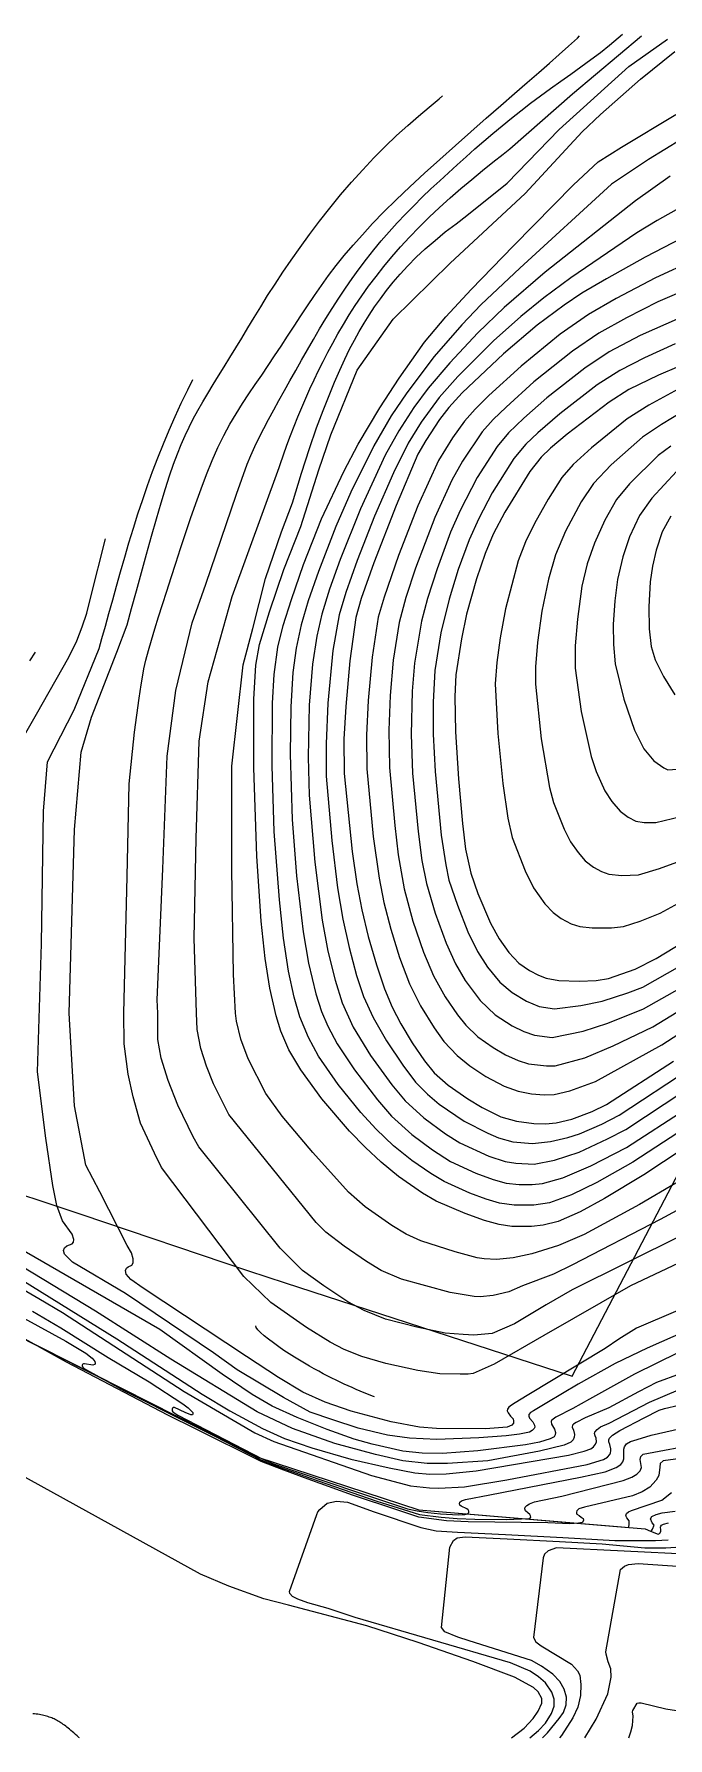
# Model space of a CAD drawing. Header units: metres. Extents: x -2219 to 517, y -3078 to 398.
# Drawn here: x 128.2 to 193.8, y -37.4 to 138.9 of the extents above; entities that cross this region are included whole.
import ezdxf

# ---------------------------------------------------------------- set-up
doc = ezdxf.new("R2010")
doc.units = ezdxf.units.M
for name, color, linetype in [('TERRAIN_BOUNDARY', 6, 'Continuous'), ('TERRAIN_CONTOUR_1M', 3, 'Continuous'), ('TERRAIN_CONTOUR_5M_SUPPLEMENT', 4, 'Continuous')]:
    doc.layers.add(name, color=color, linetype=linetype)

msp = doc.modelspace()

# ---------------------------------------------------------------- linework, layer by layer
at = {"layer": 'TERRAIN_BOUNDARY'}
msp.add_polyline3d([(112.28, 23.67, 0), (133.05, 16.78, 0), (150.42, 10.9, 0), (154.21, 9.67, 0), (169.69, 4.63, 0), (183.91, 0, 0), (205.66, 41.58, 0), (211.33, 46.09, 0), (216.72, 50.53, 0), (219.61, 54.87, 0), (235.8, 70.55, 0), (247.35, 83.84, 0), (258.74, 92.44, 0), (265.2, 98.58, 0), (270.78, 103.89, 0), (276.31, 106.03, 0), (305.81, 119.78, 0), (317.61, 124.87, 0), (410.39, 128.64, 0)], dxfattribs=at)
at = {"layer": 'TERRAIN_CONTOUR_1M'}
for points in [[(198.63, 13.45, 46), (189.94, 9.35, 46), (180.96, 4.21, 46), (175.82, 1.26, 46), (173.66, 0.29, 46), (173.13, 0.23, 46), (172.29, 0.22, 46), (170.21, 0.26, 46), (167.91, 0.61, 46), (164.62, 1.31, 46), (162.14, 2.05, 46), (160.3, 2.78, 46), (158.86, 3.54, 46), (156.42, 5.05, 46), (152.73, 7.64, 46), (149.91, 10.34, 46), (141.42, 21.59, 46), (140.67, 23.1, 46), (139.25, 26.19, 46), (138.49, 28.93, 46), (137.96, 31.25, 46), (137.54, 34.4, 46), (137.5, 37.57, 46), (137.85, 51.71, 46), (138.08, 61.32, 46), (138.61, 66.66, 46), (139.11, 70.18, 46), (139.32, 71.56, 46), (139.44, 72.35, 46), (139.59, 73.2, 46), (139.8, 74.12, 46), (140.06, 75.12, 46), (140.36, 76.2, 46), (140.71, 77.36, 46), (141.09, 78.59, 46), (141.51, 79.89, 46), (141.95, 81.25, 46), (142.42, 82.66, 46), (142.9, 84.14, 46), (143.39, 85.66, 46), (143.9, 87.21, 46), (144.42, 88.77, 46), (144.96, 90.33, 46), (145.5, 91.86, 46), (146.07, 93.34, 46), (146.65, 94.77, 46), (147.25, 96.11, 46), (147.86, 97.36, 46), (148.49, 98.53, 46), (149.14, 99.62, 46), (149.79, 100.67, 46), (150.45, 101.67, 46), (151.11, 102.65, 46), (151.78, 103.62, 46), (152.45, 104.6, 46), (153.11, 105.6, 46), (153.78, 106.62, 46), (154.45, 107.65, 46), (155.12, 108.7, 46), (155.81, 109.74, 46), (156.51, 110.79, 46), (157.22, 111.84, 46), (157.95, 112.88, 46), (158.7, 113.91, 46), (159.48, 114.95, 46), (160.32, 115.99, 46), (161.22, 117.05, 46), (162.19, 118.15, 46), (163.25, 119.3, 46), (164.42, 120.5, 46), (165.7, 121.77, 46), (167.11, 123.12, 46), (168.62, 124.52, 46), (170.2, 125.95, 46), (171.81, 127.39, 46), (173.42, 128.81, 46), (175, 130.2, 46), (176.52, 131.52, 46), (177.94, 132.76, 46), (179.25, 133.89, 46), (180.44, 134.93, 46), (181.54, 135.89, 46), (182.56, 136.79, 46), (183.52, 137.66, 46), (184.43, 138.5, 46), (184.66, 138.72, 46)], [(195.21, 14.58, 47), (183.91, 8.93, 47), (181.22, 7.39, 47), (177.94, 5.42, 47), (175.61, 4.44, 47), (173.73, 4.24, 47), (172.6, 4.32, 47), (170.74, 4.46, 47), (167.82, 5.08, 47), (164.58, 5.91, 47), (162.36, 6.8, 47), (160.7, 7.71, 47), (158.19, 9.35, 47), (155.98, 10.94, 47), (153.7, 13.26, 47), (145.26, 23.75, 47), (144.67, 24.79, 47), (143.1, 28.06, 47), (142.1, 30.6, 47), (141.38, 32.91, 47), (141.04, 34.85, 47), (141.02, 36.29, 47), (141.04, 37.57, 47), (140.97, 38.95, 47), (141.56, 52.52, 47), (141.99, 64.19, 47), (142.9, 70.99, 47), (144.59, 77.97, 47), (145.98, 81.97, 47), (149.15, 91.29, 47), (150.26, 94.4, 47), (150.64, 95.31, 47), (151.05, 96.23, 47), (151.5, 97.15, 47), (151.98, 98.09, 47), (152.49, 99.04, 47), (153.02, 100.01, 47), (153.56, 101, 47), (154.13, 102.01, 47), (154.7, 103.04, 47), (155.29, 104.09, 47), (155.89, 105.15, 47), (156.5, 106.23, 47), (157.12, 107.31, 47), (157.76, 108.39, 47), (158.4, 109.46, 47), (159.07, 110.52, 47), (159.74, 111.57, 47), (160.43, 112.61, 47), (161.14, 113.62, 47), (161.86, 114.63, 47), (162.61, 115.61, 47), (163.37, 116.58, 47), (164.15, 117.53, 47), (164.96, 118.46, 47), (165.79, 119.37, 47), (166.64, 120.27, 47), (167.5, 121.15, 47), (168.39, 122.02, 47), (169.28, 122.88, 47), (170.19, 123.72, 47), (171.09, 124.56, 47), (172.01, 125.39, 47), (172.92, 126.21, 47), (173.84, 127.02, 47), (174.76, 127.83, 47), (175.69, 128.63, 47), (176.64, 129.42, 47), (177.6, 130.21, 47), (178.58, 130.98, 47), (179.58, 131.75, 47), (180.61, 132.52, 47), (181.66, 133.28, 47), (182.71, 134.03, 47), (183.76, 134.78, 47), (184.8, 135.53, 47), (185.82, 136.28, 47), (186.81, 137.02, 47), (187.76, 137.78, 47), (188.66, 138.53, 47), (189.09, 138.91, 47)], [(196.91, 18.34, 48), (193.01, 16.22, 48), (183.94, 11.54, 48), (181.96, 10.58, 48), (178.76, 9.35, 48), (177.33, 8.74, 48), (175.73, 8.37, 48), (174.37, 8.23, 48), (173.75, 8.26, 48), (171.26, 8.66, 48), (166.25, 10.03, 48), (164.14, 10.96, 48), (162.63, 11.87, 48), (160.29, 13.45, 48), (158.42, 14.92, 48), (157.42, 15.9, 48), (148.39, 27.1, 48), (146.8, 30.28, 48), (146.08, 32.1, 48), (145.49, 33.91, 48), (145.1, 35.89, 48), (145.02, 37.57, 48), (144.78, 45.34, 48), (145, 55.67, 48), (145.31, 65.74, 48), (146.24, 71.88, 48), (148.73, 80.7, 48), (153.57, 94.04, 48), (153.68, 94.38, 48), (154.02, 95.38, 48), (154.37, 96.38, 48), (154.74, 97.36, 48), (155.12, 98.34, 48), (155.51, 99.3, 48), (155.92, 100.27, 48), (156.34, 101.22, 48), (156.77, 102.18, 48), (157.21, 103.13, 48), (157.66, 104.08, 48), (158.13, 105.03, 48), (158.61, 105.99, 48), (159.12, 106.94, 48), (159.65, 107.9, 48), (160.22, 108.87, 48), (160.82, 109.84, 48), (161.45, 110.82, 48), (162.12, 111.82, 48), (162.84, 112.82, 48), (163.6, 113.83, 48), (164.4, 114.85, 48), (165.25, 115.86, 48), (166.14, 116.89, 48), (167.08, 117.91, 48), (168.07, 118.93, 48), (169.1, 119.95, 48), (170.17, 120.96, 48), (171.27, 121.95, 48), (172.38, 122.92, 48), (173.5, 123.87, 48), (174.61, 124.79, 48), (175.7, 125.66, 48), (176.75, 126.49, 48), (177.44, 127.02, 48), (183.94, 132.72, 48), (191.07, 138.72, 48)], [(194.62, 19.98, 49), (190.85, 17.79, 49), (185.12, 14.67, 49), (182.49, 13.52, 49), (179.71, 12.66, 49), (177.78, 12.26, 49), (176.06, 12.09, 49), (174.78, 12.16, 49), (174.05, 12.27, 49), (171.79, 12.86, 49), (168.25, 14.01, 49), (166.72, 14.72, 49), (165.24, 15.6, 49), (162.48, 17.54, 49), (160.77, 19.04, 49), (157.05, 23.17, 49), (153.9, 26.93, 49), (152.19, 29.27, 49), (150.36, 32.84, 49), (149.6, 34.9, 49), (149.17, 36.74, 49), (149.06, 37.57, 49), (148.85, 41.58, 49), (148.69, 52.42, 49), (148.69, 63.16, 49), (149.85, 73.62, 49), (150.84, 77.38, 49), (152.17, 82.56, 49), (153.83, 87.41, 49), (154.95, 90.41, 49), (155.88, 93.47, 49), (156.72, 96.03, 49), (157.46, 98.16, 49), (158.13, 99.96, 49), (158.75, 101.51, 49), (159.32, 102.89, 49), (159.86, 104.13, 49), (160.37, 105.26, 49), (160.87, 106.29, 49), (161.37, 107.23, 49), (161.86, 108.13, 49), (162.37, 108.98, 49), (162.9, 109.83, 49), (163.46, 110.67, 49), (164.05, 111.51, 49), (164.69, 112.36, 49), (165.37, 113.22, 49), (166.11, 114.08, 49), (166.9, 114.94, 49), (167.76, 115.81, 49), (168.7, 116.68, 49), (169.71, 117.56, 49), (170.77, 118.43, 49), (171.88, 119.29, 49), (173.01, 120.13, 49), (177.17, 123.5, 49), (182.55, 129.03, 49), (189.77, 135.55, 49), (193.74, 138.38, 49)], [(203.63, 10.57, 44), (190.56, 4.98, 44), (188.71, 3.84, 44), (187.29, 2.86, 44), (179.24, -2, 44), (177.99, -2.75, 44), (177.6, -2.99, 44), (177.33, -3.2, 44), (177.21, -3.41, 44), (177.18, -3.58, 44), (177.27, -3.79, 44), (177.51, -4.12, 44), (177.78, -4.42, 44), (177.84, -4.66, 44), (177.84, -4.84, 44), (177.66, -5.05, 44), (177.18, -5.26, 44), (174.91, -5.46, 44), (169.87, -5.41, 44), (168.1, -5.26, 44), (165.17, -4.73, 44), (161.04, -3.63, 44), (158.35, -2.67, 44), (156.03, -1.64, 44), (153.5, -0.14, 44), (150.21, 2.05, 44), (139.52, 9.11, 44), (138.22, 10, 44), (137.74, 10.55, 44), (137.7, 10.96, 44), (137.78, 11.18, 44), (137.96, 11.33, 44), (138.33, 11.51, 44), (138.48, 11.73, 44), (138.48, 12.14, 44), (138.3, 12.77, 44), (137.85, 13.54, 44), (135.03, 19.09, 44), (133.57, 21.85, 44), (132.41, 27.99, 44), (131.87, 37.57, 44), (132.41, 56.59, 44), (133.1, 64.6, 44), (134.18, 68.21, 44), (136.79, 74.95, 44), (137.85, 77.76, 44), (138.32, 79.47, 44), (138.82, 81.3, 44), (139.34, 83.19, 44), (139.87, 85.09, 44), (140.39, 86.96, 44), (140.9, 88.75, 44), (141.38, 90.4, 44), (141.83, 91.88, 44), (142.25, 93.2, 44), (142.66, 94.39, 44), (143.05, 95.46, 44), (143.44, 96.44, 44), (143.84, 97.36, 44), (144.26, 98.24, 44), (144.7, 99.1, 44), (145.17, 99.97, 44), (145.67, 100.84, 44), (146.19, 101.73, 44), (146.74, 102.63, 44), (147.31, 103.55, 44), (147.89, 104.49, 44), (148.49, 105.45, 44), (149.1, 106.43, 44), (149.72, 107.45, 44), (150.35, 108.5, 44), (151, 109.58, 44), (151.68, 110.69, 44), (152.39, 111.84, 44), (153.15, 113.03, 44), (153.96, 114.26, 44), (154.82, 115.53, 44), (155.75, 116.84, 44), (156.72, 118.18, 44), (157.75, 119.54, 44), (158.82, 120.91, 44), (159.93, 122.26, 44), (161.06, 123.59, 44), (162.22, 124.88, 44), (163.38, 126.11, 44), (164.56, 127.29, 44), (165.73, 128.4, 44), (166.88, 129.44, 44), (168, 130.43, 44), (169.09, 131.35, 44), (170.12, 132.21, 44), (170.49, 132.51, 44)], [(197.2, 26.73, 51), (190.18, 22.15, 51), (186.43, 20.05, 51), (183.83, 18.78, 51), (181.54, 17.96, 51), (179.91, 17.69, 51), (177.88, 17.7, 51), (176.38, 17.93, 51), (174.99, 18.34, 51), (173.32, 18.96, 51), (170.64, 20.15, 51), (169.26, 20.97, 51), (167.29, 22.33, 51), (165.42, 23.84, 51), (163.6, 25.56, 51), (162.03, 27.31, 51), (159.7, 30.2, 51), (157.66, 33.13, 51), (156.6, 35.05, 51), (155.72, 37.2, 51), (155.14, 39.23, 51), (154.54, 41.93, 51), (154.03, 45.34, 51), (153.6, 49.3, 51), (153.07, 56.39, 51), (152.84, 63.18, 51), (152.88, 69.68, 51), (153.06, 72.62, 51), (153.45, 75.45, 51), (154, 77.7, 51), (154.84, 80.39, 51), (156.09, 84.01, 51), (157.97, 88.74, 51), (160.26, 93.63, 51), (161.77, 96.47, 51), (163.98, 100.23, 51), (165.99, 103.31, 51), (168.61, 107.02, 51), (170.81, 109.66, 51), (173.43, 112.49, 51), (177.81, 116.99, 51), (184.03, 123.32, 51), (186.57, 125.68, 51), (188.99, 127.2, 51), (194.61, 130.58, 51)], [(198.54, 130.07, 52), (191.79, 125.93, 52), (187.95, 123.39, 52), (178.48, 114.7, 52), (174.48, 110.91, 52), (172.47, 108.83, 52), (169.6, 105.54, 52), (166.78, 101.79, 52), (165.18, 99.39, 52), (163.38, 96.31, 52), (161, 91.49, 52), (159.43, 87.95, 52), (157.64, 83.3, 52), (156.59, 80.24, 52), (155.86, 77.78, 52), (155.34, 75.34, 52), (155.01, 72.85, 52), (154.79, 69.27, 52), (154.71, 64.39, 52), (154.91, 57.61, 52), (155.39, 51.78, 52), (156.07, 46, 52), (156.63, 42.74, 52), (157.39, 39.57, 52), (157.96, 37.76, 52), (158.6, 36.23, 52), (159.57, 34.4, 52), (161.36, 31.71, 52), (163.74, 28.6, 52), (165.21, 26.92, 52), (167.29, 25.02, 52), (169.44, 23.43, 52), (171.32, 22.23, 52), (173.93, 21.03, 52), (175.72, 20.36, 52), (177.05, 19.99, 52), (178.41, 19.84, 52), (179.77, 19.83, 52), (180.81, 19.94, 52), (182.94, 20.54, 52), (185.82, 21.76, 52), (189.5, 23.67, 52), (195.67, 27.66, 52)], [(194.02, 124.21, 53), (190.45, 121.65, 53), (181.1, 114.26, 53), (176.87, 110.62, 53), (174.12, 108.01, 53), (171.23, 104.9, 53), (169.01, 102.27, 53), (167.5, 100.25, 53), (165.96, 97.86, 53), (164.55, 95.34, 53), (161.99, 89.76, 53), (159.9, 84.55, 53), (158.79, 81.46, 53), (157.99, 78.89, 53), (157.47, 76.6, 53), (157.02, 73.69, 53), (156.7, 69.47, 53), (156.57, 64.09, 53), (156.67, 60.14, 53), (157.26, 53.21, 53), (158.03, 47.22, 53), (158.63, 43.99, 53), (159.36, 41, 53), (160.1, 38.65, 53), (161.22, 36.14, 53), (163.02, 33.21, 53), (165.22, 30.17, 53), (166.62, 28.49, 53), (168.53, 26.74, 53), (170.8, 25.09, 53), (172.27, 24.17, 53), (175.26, 22.78, 53), (176.97, 22.24, 53), (178.08, 22.04, 53), (179.96, 21.96, 53), (182.08, 22.35, 53), (184.6, 23.2, 53), (187.56, 24.56, 53), (189.44, 25.54, 53), (199.41, 32.12, 53)], [(198.29, 122.75, 54), (192.69, 119.62, 54), (190.59, 118.34, 54), (183.77, 113.69, 54), (180.97, 111.62, 54), (178.58, 109.68, 54), (175.77, 107.18, 54), (172.08, 103.47, 54), (170.13, 101.29, 54), (168.26, 98.76, 54), (166.92, 96.58, 54), (165.41, 93.52, 54), (163.46, 89.02, 54), (161.66, 84.43, 54), (160.48, 81.11, 54), (159.79, 78.82, 54), (159.13, 75.11, 54), (158.62, 69.68, 54), (158.45, 65.47, 54), (158.46, 62.1, 54), (159.04, 55.45, 54), (159.63, 50.55, 54), (160.17, 47.32, 54), (160.81, 44.37, 54), (161.59, 41.47, 54), (162.32, 39.3, 54), (163.29, 37.12, 54), (164.68, 34.72, 54), (166.39, 32.19, 54), (167.7, 30.45, 54), (168.92, 29.2, 54), (170.15, 28.15, 54), (172.73, 26.4, 54), (175.16, 25.15, 54), (176.28, 24.69, 54), (177.74, 24.27, 54), (179.78, 24.08, 54), (181.66, 24.28, 54), (183.45, 24.71, 54), (184.65, 25.08, 54), (186.96, 26.09, 54), (188.75, 27.03, 54), (196.11, 31.84, 54)], [(200.31, 117.26, 56), (192.51, 113.68, 56), (188.46, 111.55, 56), (185.59, 109.9, 56), (182.65, 107.85, 56), (178.6, 104.56, 56), (175.28, 101.5, 56), (173.86, 100.1, 56), (172.75, 98.86, 56), (171.52, 97.13, 56), (170.08, 94.78, 56), (167.94, 90.1, 56), (165.93, 84.95, 56), (164.43, 80.64, 56), (163.83, 78.55, 56), (163.19, 74.41, 56), (162.8, 69.93, 56), (162.62, 66.36, 56), (162.66, 62.85, 56), (163.32, 55.85, 56), (163.92, 51.56, 56), (164.41, 49.03, 56), (165.12, 46.27, 56), (166.03, 43.35, 56), (167.08, 40.6, 56), (168.21, 38.34, 56), (169.63, 36.06, 56), (170.62, 34.66, 56), (171.98, 33.19, 56), (173.29, 32.11, 56), (174.96, 31.02, 56), (176.86, 30.02, 56), (178.32, 29.49, 56), (179.7, 29.24, 56), (180.98, 29.13, 56), (182.02, 29.17, 56), (183.66, 29.53, 56), (186.32, 30.51, 56), (193.18, 34.31, 56), (200.57, 39.08, 56)], [(197.51, 113.24, 57), (192.76, 111.2, 57), (189.53, 109.56, 57), (186.66, 107.97, 57), (183.93, 106.1, 57), (179.94, 102.91, 57), (177.06, 100.31, 57), (175.73, 99.02, 57), (174.59, 97.73, 57), (172.56, 94.72, 57), (171.46, 92.76, 57), (169.68, 88.88, 57), (167.7, 83.62, 57), (166.7, 80.59, 57), (165.98, 78.01, 57), (165.38, 74.11, 57), (165.07, 70.46, 57), (164.94, 66.87, 57), (165, 63.01, 57), (165.55, 56.99, 57), (165.9, 53.97, 57), (166.52, 50.44, 57), (167.42, 47.09, 57), (168.51, 43.9, 57), (169.54, 41.43, 57), (170.74, 39.28, 57), (172.03, 37.42, 57), (172.88, 36.34, 57), (174.13, 35.14, 57), (175.71, 34.02, 57), (177.01, 33.26, 57), (178.3, 32.67, 57), (179.39, 32.34, 57), (181.25, 32.11, 57), (182.14, 32.12, 57), (185.19, 32.96, 57), (188.14, 34.2, 57), (192.23, 36.18, 57), (197.19, 39.2, 57)], [(195.08, 109.56, 58), (190.93, 107.73, 58), (187.73, 106.04, 58), (185.21, 104.35, 58), (181.28, 101.26, 58), (178.9, 99.17, 58), (177.32, 97.64, 58), (176.12, 96.23, 58), (174.07, 93.03, 58), (172.3, 89.6, 58), (171.29, 87.35, 58), (169.92, 83.57, 58), (168.94, 80.48, 58), (168.3, 78.14, 58), (167.57, 73.81, 58), (167.33, 70.91, 58), (167.23, 66.43, 58), (167.38, 62.41, 58), (167.96, 56.37, 58), (168.35, 53.38, 58), (168.81, 51.01, 58), (169.72, 47.92, 58), (170.86, 44.83, 58), (171.82, 42.69, 58), (172.84, 40.97, 58), (174.38, 38.88, 58), (175.91, 37.42, 58), (177.67, 36.27, 58), (178.89, 35.67, 58), (180, 35.3, 58), (181.83, 35.07, 58), (185.04, 35.71, 58), (187.59, 36.55, 58), (191.27, 38.04, 58), (195.06, 40.17, 58)], [(194.55, 106.85, 59), (191.38, 105.42, 59), (188.81, 104.11, 59), (186.49, 102.6, 59), (182.62, 99.61, 59), (180.34, 97.66, 59), (179.09, 96.46, 59), (177.87, 95, 59), (175.63, 91.44, 59), (174.23, 88.78, 59), (173.22, 86.56, 59), (172.11, 83.49, 59), (171.17, 80.42, 59), (170.3, 76.93, 59), (169.69, 73.03, 59), (169.53, 69.77, 59), (169.53, 66.47, 59), (169.72, 62.59, 59), (170.34, 56, 59), (170.82, 52.92, 59), (171.15, 51.35, 59), (172.02, 48.74, 59), (173.1, 46, 59), (174.09, 43.96, 59), (175.14, 42.34, 59), (176.4, 40.8, 59), (177.69, 39.7, 59), (179.17, 38.82, 59), (180.49, 38.28, 59), (182.07, 38.04, 59), (184.8, 38.36, 59), (186.98, 38.81, 59), (189.66, 39.67, 59), (191.22, 40.28, 59), (195.02, 42.44, 59)], [(201.41, 7.23, 43), (191.64, 2.89, 43), (188.34, 1.32, 43), (184.52, -0.82, 43), (181.26, -2.75, 43), (179.88, -3.57, 43), (179.59, -3.75, 43), (179.4, -3.97, 43), (179.4, -4.12, 43), (179.48, -4.34, 43), (179.81, -4.72, 43), (179.99, -5.05, 43), (180.03, -5.27, 43), (179.96, -5.42, 43), (179.77, -5.62, 43), (179.47, -5.78, 43), (178.43, -6.01, 43), (177.05, -6.17, 43), (174.22, -6.39, 43), (169.88, -6.55, 43), (167.07, -6.42, 43), (164.8, -6.11, 43), (161.74, -5.39, 43), (159.13, -4.52, 43), (156.8, -3.71, 43), (154.02, -2.2, 43), (149.23, 0.65, 43), (146.78, 2.43, 43), (137.68, 8.57, 43), (132.2, 11.8, 43), (131.36, 12.65, 43), (131.26, 13, 43), (131.36, 13.3, 43), (131.6, 13.5, 43), (132.15, 13.69, 43), (132.3, 13.89, 43), (132.35, 14.14, 43), (132.15, 14.69, 43), (131.16, 16.09, 43), (130.57, 17.66, 43), (130.16, 19.74, 43), (129.43, 24.63, 43), (128.58, 31.5, 43), (129.01, 44.76, 43), (129.2, 58.48, 43), (129.62, 63.59, 43), (132.39, 68.96, 43), (134.95, 75.32, 43), (135.25, 76.36, 43), (135.6, 77.62, 43), (135.97, 78.96, 43), (136.36, 80.35, 43), (136.76, 81.79, 43), (137.17, 83.26, 43), (137.6, 84.76, 43), (138.04, 86.26, 43), (138.5, 87.76, 43), (138.97, 89.25, 43), (139.46, 90.73, 43), (139.97, 92.19, 43), (140.49, 93.64, 43), (141.04, 95.07, 43), (141.61, 96.5, 43), (142.2, 97.91, 43), (142.81, 99.32, 43), (143.45, 100.72, 43), (144.12, 102.1, 43), (144.64, 103.15, 43)], [(194.85, 102.16, 61), (191.84, 100.51, 61), (189.57, 99.08, 61), (185.9, 96.1, 61), (184, 94.35, 61), (182.83, 93.01, 61), (181.41, 90.79, 61), (180.01, 88.27, 61), (179.08, 86.37, 61), (178.31, 84.39, 61), (176.99, 79.42, 61), (176.43, 76.42, 61), (176.09, 73.88, 61), (175.94, 71.65, 61), (176.2, 66.51, 61), (176.72, 61.35, 61), (177.23, 57.76, 61), (177.69, 55.75, 61), (179.03, 52.3, 61), (179.88, 50.56, 61), (181.06, 48.89, 61), (181.92, 47.99, 61), (182.77, 47.36, 61), (183.8, 46.83, 61), (184.68, 46.55, 61), (185.95, 46.4, 61), (187.96, 46.4, 61), (189.19, 46.55, 61), (190.92, 47.1, 61), (193.01, 47.93, 61), (195.65, 49.36, 61)], [(196.54, 100.58, 62), (193.14, 98.52, 62), (191.18, 97.19, 62), (187.94, 94.33, 62), (186.09, 92.4, 62), (184.81, 90.51, 62), (183.22, 87.46, 62), (182.18, 85.03, 62), (181.43, 82.51, 62), (180.77, 79.19, 62), (180.29, 75.93, 62), (180.11, 73.41, 62), (180.11, 71.62, 62), (180.69, 65.98, 62), (181.55, 60.95, 62), (181.95, 59.37, 62), (183.07, 56.62, 62), (183.72, 55.31, 62), (184.5, 54.21, 62), (185.24, 53.36, 62), (186.1, 52.69, 62), (186.93, 52.25, 62), (187.68, 51.97, 62), (189.03, 51.84, 62), (190.76, 51.91, 62), (192.93, 52.55, 62), (194.72, 53.2, 62)], [(194.1, 96.27, 63), (192.8, 95.3, 63), (189.81, 92.38, 63), (188.47, 90.74, 63), (187.26, 88.61, 63), (186.22, 86.24, 63), (185.44, 84.07, 63), (184.9, 81.78, 63), (184.43, 78.35, 63), (184.21, 75.6, 63), (184.21, 73.28, 63), (184.83, 68.81, 63), (185.87, 64.14, 63), (186.37, 62.59, 63), (187.27, 60.6, 63), (187.99, 59.47, 63), (188.85, 58.47, 63), (189.69, 57.87, 63), (190.48, 57.46, 63), (191.33, 57.31, 63), (192.55, 57.32, 63), (195.14, 57.93, 63)], [(194.67, 93.64, 64), (192.15, 90.89, 64), (190.85, 89.07, 64), (189.84, 86.88, 64), (189.13, 84.8, 64), (188.58, 82.48, 64), (188.29, 80.26, 64), (188.14, 77.81, 64), (188.17, 75.74, 64), (188.33, 73.74, 64), (189.24, 70.09, 64), (190.35, 66.87, 64), (191.31, 64.94, 64), (192.35, 63.68, 64), (193.37, 62.97, 64), (193.79, 62.78, 64), (196.21, 62.94, 64)], [(125.39, 63.13, 42), (128.46, 68.51, 42), (131.83, 74.42, 42), (132.64, 76.13, 42), (133.2, 77.55, 42), (133.69, 78.99, 42), (134.07, 80.52, 42), (135.6, 86.67, 42)], [(127.8, 74.06, 41), (128.36, 74.93, 41)], [(115.97, 15.48, 39), (128.71, 8.05, 39), (131.15, 6.61, 39), (143.75, -1.57, 39), (151.08, -5.87, 39), (153.03, -6.75, 39), (163.15, -10.27, 39), (167.16, -11.33, 39), (169.15, -11.56, 39), (170.11, -11.6, 39), (172.75, -11.43, 39), (177.15, -10.72, 39), (185.44, -9.15, 39), (187.15, -8.62, 39), (187.55, -8.39, 39), (187.79, -8.11, 39), (187.85, -7.92, 39), (187.89, -7.73, 39), (187.89, -7.52, 39), (187.79, -7.08, 39), (187.7, -6.8, 39), (187.7, -6.59, 39), (187.74, -6.42, 39), (187.87, -6.3, 39), (188.08, -6.11, 39), (188.82, -5.62, 39), (191.34, -4.29, 39), (192.9, -3.51, 39), (193.45, -3.34, 39), (194.93, -2.98, 39)], [(199.97, 2.06, 41), (192.61, -0.65, 41), (190.74, -1.63, 41), (187.69, -3.26, 41), (185.24, -4.3, 41), (184.31, -4.78, 41), (184.02, -4.96, 41), (183.94, -5.07, 41), (183.91, -5.26, 41), (184.02, -5.59, 41), (184.13, -6.04, 41), (184.09, -6.3, 41), (183.98, -6.59, 41), (183.76, -6.81, 41), (183.05, -7.15, 41), (180.53, -7.74, 41), (175.16, -8.74, 41), (171.01, -9.04, 41), (168.88, -9.04, 41), (166.36, -8.74, 41), (163.54, -8.11, 41), (159.35, -6.96, 41), (154.97, -5.4, 41), (151.3, -3.7, 41), (142.36, 1.78, 41), (134.58, 6.75, 41), (122.55, 14.01, 41)], [(194.91, 2.45, 42), (190.34, 0.23, 42), (185.7, -2.39, 42), (183.96, -3.34, 42), (182.21, -4.24, 42), (181.92, -4.43, 42), (181.75, -4.58, 42), (181.72, -4.68, 42), (181.77, -4.95, 42), (182.06, -5.48, 42), (182.16, -5.84, 42), (182.14, -6.06, 42), (182.02, -6.26, 42), (181.6, -6.48, 42), (180.53, -6.82, 42), (179.05, -7.11, 42), (174.13, -7.72, 42), (170.48, -7.99, 42), (168.38, -7.96, 42), (166.37, -7.74, 42), (163.2, -7.04, 42), (161.35, -6.53, 42), (158.53, -5.52, 42), (155.45, -4.27, 42), (152.87, -3.11, 42), (150.79, -1.88, 42), (147.67, 0.23, 42), (141.23, 4.83, 42), (125.88, 13.71, 42)], [(114.75, 10.14, 33), (151.38, -8.37, 33), (151.38, -8.37, 33), (168.04, -13.83, 33), (191.45, -15.81, 33), (191.99, -16.02, 33), (192.79, -16.34, 33), (192.93, -16.28, 33), (192.99, -16.21, 33), (193.08, -16.05, 33), (193.06, -15.88, 33), (193.04, -15.61, 33), (193.06, -15.52, 33), (193.13, -15.42, 33), (193.34, -15.3, 33), (193.87, -15.17, 33)], [(125.71, 6.82, 37), (131.51, 3.64, 37), (133.59, 2.4, 37), (134.23, 1.88, 37), (134.42, 1.68, 37), (134.51, 1.51, 37), (134.55, 1.36, 37), (134.55, 1.26, 37), (134.48, 1.2, 37), (134.31, 1.15, 37), (133.45, 1.3, 37), (133.34, 1.3, 37), (133.27, 1.25, 37), (133.24, 1.22, 37), (133.19, 1.14, 37), (133.19, 1.06, 37), (133.22, 0.96, 37), (133.33, 0.85, 37), (137.52, -1.48, 37), (144.16, -4.82, 37), (146.91, -6.19, 37), (151.7, -8.64, 37), (152.74, -9.09, 37), (156.73, -10.51, 37), (163.7, -12.93, 37), (168.1, -14.3, 37), (170.35, -14.6, 37), (172, -14.74, 37), (173.82, -14.79, 37), (177.08, -14.83, 37), (179.43, -14.72, 37), (179.55, -14.69, 37), (179.6, -14.58, 37), (179.59, -14.46, 37), (179.5, -14.3, 37), (179.29, -14.14, 37), (179.06, -13.94, 37), (178.99, -13.71, 37), (179.02, -13.55, 37), (179.19, -13.38, 37), (179.48, -13.22, 37), (180.01, -12.99, 37), (182.81, -12.4, 37), (189.18, -10.79, 37), (190.08, -10.44, 37), (190.59, -10.13, 37), (190.92, -9.79, 37), (191.08, -9.46, 37), (190.93, -8.62, 37), (191, -8.32, 37), (191.23, -8.07, 37), (197.14, -6.97, 37)], [(128.07, 6.72, 38), (130.98, 5, 38), (135.9, 1.93, 38), (140.12, -0.57, 38), (143.6, -2.85, 38), (144.15, -3.27, 38), (144.48, -3.57, 38), (144.64, -3.77, 38), (144.66, -3.91, 38), (144.6, -3.99, 38), (144.45, -3.99, 38), (143.84, -3.74, 38), (142.74, -3.23, 38), (142.62, -3.24, 38), (142.56, -3.31, 38), (142.52, -3.42, 38), (142.52, -3.57, 38), (142.57, -3.67, 38), (142.77, -3.83, 38), (143.09, -4.03, 38), (149.9, -7.54, 38), (151.88, -8.6, 38), (152.99, -9.06, 38), (161.67, -12.01, 38), (166.85, -13.72, 38), (167.85, -13.93, 38), (168.97, -14.09, 38), (170.27, -14.23, 38), (172.13, -14.36, 38), (172.78, -14.32, 38), (173.07, -14.25, 38), (173.19, -14.11, 38), (173.19, -13.95, 38), (173.15, -13.84, 38), (173.01, -13.72, 38), (172.42, -13.46, 38), (172.27, -13.33, 38), (172.25, -13.17, 38), (172.27, -13.05, 38), (172.46, -12.9, 38), (172.85, -12.76, 38), (175.36, -12.29, 38), (184.77, -10.45, 38), (187.3, -9.9, 38), (188.45, -9.45, 38), (188.93, -9.12, 38), (189.12, -8.85, 38), (189.23, -8.56, 38), (189.23, -7.96, 38), (189.23, -7.55, 38), (189.31, -7.29, 38), (189.53, -7, 38), (189.94, -6.77, 38), (190.61, -6.55, 38), (192.06, -6.1, 38), (195.09, -5.4, 38)], [(198.65, -8.03, 36), (193.32, -8.77, 36), (192.98, -9.04, 36), (192.96, -9.41, 36), (192.86, -10.28, 36), (192.57, -10.74, 36), (191.93, -11.47, 36), (191.14, -11.96, 36), (190.12, -12.39, 36), (185.16, -13.56, 36), (184.58, -13.73, 36), (184.38, -13.93, 36), (184.34, -14.06, 36), (184.34, -14.16, 36), (184.39, -14.27, 36), (184.61, -14.41, 36), (184.83, -14.58, 36), (185.02, -14.74, 36), (185.08, -14.9, 36), (185.04, -15.01, 36), (184.93, -15.14, 36), (184.56, -15.21, 36), (183.64, -15.26, 36), (181.39, -15.17, 36), (173.13, -15.08, 36), (170.89, -14.95, 36), (168.03, -14.6, 36), (165.85, -13.86, 36), (161.17, -12.32, 36), (156.59, -10.64, 36), (154.07, -9.73, 36), (151.71, -8.82, 36), (144.94, -5.45, 36), (142.05, -4.04, 36), (131.59, 1.44, 36), (125.75, 4.71, 36)], [(127.68, 3.6, 34), (139.63, -2.44, 34), (147.01, -6.17, 34), (151.38, -8.37, 34), (168.04, -13.83, 34), (191.45, -15.81, 34), (191.99, -16.02, 34), (192.11, -16.01, 34), (192.2, -15.84, 34), (192.37, -15.41, 34), (192.17, -15.17, 34), (191.99, -14.76, 34), (192.14, -14.51, 34), (192.58, -14.3, 34), (193.2, -14.14, 34), (194.54, -13.98, 34)], [(163.45, -2.13, 46), (163.22, -2.05, 46), (162.81, -1.88, 46), (162.39, -1.71, 46), (161.97, -1.54, 46), (161.55, -1.36, 46), (161.14, -1.18, 46), (160.73, -1, 46), (160.31, -0.81, 46), (159.9, -0.61, 46), (159.47, -0.41, 46), (159.04, -0.2, 46), (158.6, 0.02, 46), (158.15, 0.26, 46), (157.68, 0.51, 46), (157.2, 0.77, 46), (156.71, 1.05, 46), (156.21, 1.34, 46), (155.69, 1.65, 46), (155.16, 1.97, 46), (154.62, 2.32, 46), (154.08, 2.68, 46), (153.53, 3.06, 46), (152.99, 3.45, 46), (152.48, 3.83, 46), (152.03, 4.19, 46), (151.65, 4.52, 46), (151.37, 4.81, 46), (151.2, 5.04, 46), (151.16, 5.2, 46)], [(177.6, -37.43, 33), (178.92, -36.44, 33), (179.85, -35.42, 33), (180.36, -34.67, 33), (180.76, -33.85, 33), (180.74, -33.34, 33), (180.38, -32.67, 33), (179.9, -32.23, 33), (177.92, -31.14, 33), (173.63, -29.53, 33), (167.97, -27.57, 33), (162.65, -25.85, 33), (154.55, -23.71, 33), (151.99, -23.03, 33), (148.36, -21.73, 33), (145.44, -20.48, 33), (126.66, -10.09, 33)], [(179.5, -37.43, 32), (180.41, -36.66, 32), (181.14, -35.9, 32), (181.76, -34.92, 32), (182.02, -34.14, 32), (182.03, -33.42, 32), (181.79, -32.69, 32), (181.12, -31.75, 32), (180.42, -31.12, 32), (179.54, -30.53, 32), (177.52, -29.65, 32), (161.45, -24.97, 32), (158.65, -24.05, 32), (156.55, -23.47, 32), (155.51, -23.07, 32), (154.95, -22.79, 32), (154.67, -22.48, 32), (154.65, -22.27, 32), (157.47, -14.32, 32), (157.58, -14.04, 32), (157.78, -13.8, 32), (158.54, -13.13, 32), (159.52, -12.92, 32), (160.65, -13.03, 32), (163.42, -14.05, 32), (168.23, -15.64, 32), (169.83, -15.99, 32), (172.04, -16.14, 32), (177.01, -16.39, 32), (182.93, -16.69, 32), (188.3, -16.99, 32), (192.52, -16.99, 32), (193.81, -16.92, 32)], [(180.81, -37.43, 31), (181.34, -36.92, 31), (182.55, -35.44, 31), (182.98, -34.79, 31), (183.26, -34.02, 31), (183.29, -33.23, 31), (183.06, -32.4, 31), (182.61, -31.59, 31), (181.9, -30.85, 31), (180.71, -30, 31), (179.69, -29.43, 31), (173.25, -27.4, 31), (172.07, -27, 31), (170.72, -26.44, 31), (170.37, -26.01, 31), (171.23, -17.7, 31), (171.63, -17, 31), (172, -16.74, 31), (172.83, -16.63, 31), (177.17, -16.82, 31), (182.59, -17.11, 31), (186.98, -17.35, 31), (191.42, -17.76, 31), (193.6, -17.76, 31), (194.62, -17.7, 31)], [(185.2, -37.43, 29), (186.36, -35.5, 29), (187.58, -32.88, 29), (187.94, -31.16, 29), (187.89, -30.29, 29), (187.63, -29.55, 29), (187.41, -28.76, 29), (187.38, -28.52, 29), (188.9, -19.99, 29), (189.29, -19.65, 29), (189.73, -19.47, 29), (190.73, -19.38, 29), (198.3, -19.9, 29)], [(132.91, -37.43, 34), (132.87, -37.39, 34), (132.69, -37.23, 34), (132.52, -37.07, 34), (132.35, -36.92, 34), (132.19, -36.79, 34), (132.04, -36.66, 34), (131.9, -36.54, 34), (131.76, -36.42, 34), (131.63, -36.32, 34), (131.5, -36.22, 34), (131.38, -36.12, 34), (131.25, -36.04, 34), (131.13, -35.95, 34), (131.01, -35.87, 34), (130.89, -35.79, 34), (130.78, -35.72, 34), (130.66, -35.65, 34), (130.54, -35.59, 34), (130.42, -35.52, 34), (130.3, -35.47, 34), (130.17, -35.41, 34), (130.05, -35.36, 34), (129.92, -35.31, 34), (129.79, -35.27, 34), (129.66, -35.22, 34), (129.52, -35.18, 34), (129.38, -35.15, 34), (129.23, -35.11, 34), (129.08, -35.08, 34), (128.93, -35.05, 34), (128.77, -35.02, 34), (128.6, -34.99, 34), (128.44, -34.97, 34), (128.26, -34.95, 34), (128.09, -34.93, 34)], [(189.74, -37.43, 28), (189.97, -36.8, 28), (190.13, -36.16, 28), (190.17, -35.65, 28), (190.19, -35.18, 28), (190.13, -34.74, 28), (190.17, -34.6, 28), (190.62, -33.84, 28), (190.79, -33.79, 28), (191.04, -33.79, 28), (193.6, -34.41, 28), (194.69, -34.6, 28)]]:
    msp.add_polyline3d(points, dxfattribs=at)
at = {"layer": 'TERRAIN_CONTOUR_5M_SUPPLEMENT'}
for points in [[(197.53, 24.96, 50), (191.32, 20.86, 50), (187.25, 18.41, 50), (184.72, 17.02, 50), (182.44, 16.03, 50), (180.88, 15.63, 50), (179.7, 15.5, 50), (177.65, 15.49, 50), (176.33, 15.7, 50), (174.83, 16.12, 50), (172.81, 16.85, 50), (169.81, 18.13, 50), (168.41, 18.94, 50), (165.94, 20.66, 50), (164.15, 22.14, 50), (162.5, 23.66, 50), (160.87, 25.35, 50), (158.01, 28.7, 50), (155.82, 31.73, 50), (154.59, 33.79, 50), (153.77, 35.7, 50), (153.27, 37.31, 50), (152.6, 40.15, 50), (152.12, 43.25, 50), (151.73, 47.1, 50), (151.28, 53.84, 50), (150.96, 62.96, 50), (150.95, 70.09, 50), (151.17, 73.61, 50), (151.56, 75.75, 50), (152.59, 79.11, 50), (154.08, 83.51, 50), (155.81, 87.95, 50), (157.7, 93.81, 50), (158.92, 97.43, 50), (161.66, 104.12, 50), (165.37, 109.4, 50), (171.28, 115.22, 50), (179.04, 122.43, 50), (184.94, 128.79, 50), (186.84, 130.59, 50), (190.96, 134.24, 50), (194.52, 137.11, 50)], [(196.18, 118.27, 55), (191.46, 115.81, 55), (187.43, 113.58, 55), (184.89, 112.09, 55), (183.05, 110.86, 55), (180.28, 108.78, 55), (176.8, 105.82, 55), (172.53, 101.78, 55), (171.13, 100.27, 55), (170.17, 99.03, 55), (168.76, 96.85, 55), (167.94, 95.43, 55), (165.69, 90.13, 55), (163.37, 84.18, 55), (162.07, 80.5, 55), (161.5, 78.53, 55), (160.9, 74.03, 55), (160.49, 69.31, 55), (160.28, 65.94, 55), (160.3, 62.4, 55), (161.14, 54.32, 55), (161.63, 50.97, 55), (162.15, 48.27, 55), (162.8, 45.52, 55), (163.64, 42.57, 55), (164.48, 40.08, 55), (165.28, 38.21, 55), (166.18, 36.46, 55), (167.35, 34.52, 55), (168.63, 32.65, 55), (169.61, 31.41, 55), (171.07, 30.11, 55), (173.09, 28.7, 55), (174.58, 27.8, 55), (176.5, 26.86, 55), (178.14, 26.39, 55), (179.93, 26.16, 55), (181.13, 26.14, 55), (182.25, 26.23, 55), (183.86, 26.6, 55), (185.95, 27.41, 55), (187.46, 28.14, 55), (194.38, 32.6, 55)], [(194.92, 104.51, 60), (192.81, 103.62, 60), (189.75, 102.12, 60), (187.72, 100.83, 60), (183.38, 97.52, 60), (181.64, 96.05, 60), (180.7, 95.11, 60), (179.51, 93.64, 60), (176.94, 89.43, 60), (175.72, 87.14, 60), (174.88, 85.15, 60), (173.99, 82.53, 60), (172.97, 78.87, 60), (172.44, 76.31, 60), (171.85, 72.61, 60), (171.76, 70.37, 60), (171.82, 66.69, 60), (172.12, 61.82, 60), (172.54, 57.22, 60), (172.87, 54.54, 60), (173.4, 52.07, 60), (174.14, 49.98, 60), (175.45, 46.88, 60), (176.33, 45.26, 60), (177.35, 43.86, 60), (178.36, 42.76, 60), (179.49, 41.98, 60), (180.4, 41.51, 60), (181.22, 41.21, 60), (182.52, 40.96, 60), (184.63, 40.89, 60), (186.39, 40.95, 60), (187.65, 41.18, 60), (190.4, 42.14, 60), (192.6, 43.23, 60), (196.44, 45.58, 60)], [(194.1, 89.03, 65), (193.21, 87.38, 65), (192.59, 85.51, 65), (192.21, 83.85, 65), (191.97, 82.22, 65), (191.81, 79.65, 65), (191.85, 77.35, 65), (192.08, 75.52, 65), (192.47, 74.15, 65), (193.34, 72.43, 65), (194.52, 70.51, 65)], [(114.75, 10.14, 35), (131.02, 1.91, 35), (151.38, -8.37, 35), (168.04, -13.83, 35), (183.95, -15.18, 35), (189.77, -15.67, 35), (189.8, -15.26, 35), (189.8, -14.96, 35), (189.56, -14.64, 35), (189.44, -14.44, 35), (189.52, -14.2, 35), (189.72, -14.04, 35), (190.04, -13.88, 35), (193.16, -12.84, 35), (194.16, -12.04, 35)], [(127.07, 9.9, 40), (136.8, 3.88, 40), (145.62, -1.84, 40), (148.48, -3.58, 40), (151.87, -5.41, 40), (154.13, -6.46, 40), (156.97, -7.42, 40), (161.01, -8.57, 40), (164.95, -9.49, 40), (167.61, -10, 40), (169.17, -10.14, 40), (170.85, -10.11, 40), (173.95, -9.78, 40), (183.51, -8.16, 40), (185.13, -7.75, 40), (185.84, -7.51, 40), (186.11, -7.3, 40), (186.32, -7.03, 40), (186.41, -6.79, 40), (186.38, -6.4, 40), (186.26, -6.16, 40), (186.2, -5.92, 40), (186.23, -5.78, 40), (186.47, -5.51, 40), (186.83, -5.24, 40), (187.73, -4.85, 40), (191.88, -2.7, 40), (194.89, -1.39, 40)], [(196.28, -18.45, 30), (182.27, -17.77, 30), (181.4, -18.06, 30), (181.04, -18.42, 30), (180.89, -18.78, 30), (179.9, -27.03, 30), (180.13, -27.49, 30), (180.69, -27.89, 30), (183.82, -29.79, 30), (184.46, -30.49, 30), (184.67, -30.94, 30), (184.79, -31.92, 30), (184.76, -33.06, 30), (184.48, -34.24, 30), (183.95, -35.36, 30), (182.79, -37.2, 30), (182.57, -37.43, 30)]]:
    msp.add_polyline3d(points, dxfattribs=at)

doc.saveas('drawing.dxf')
